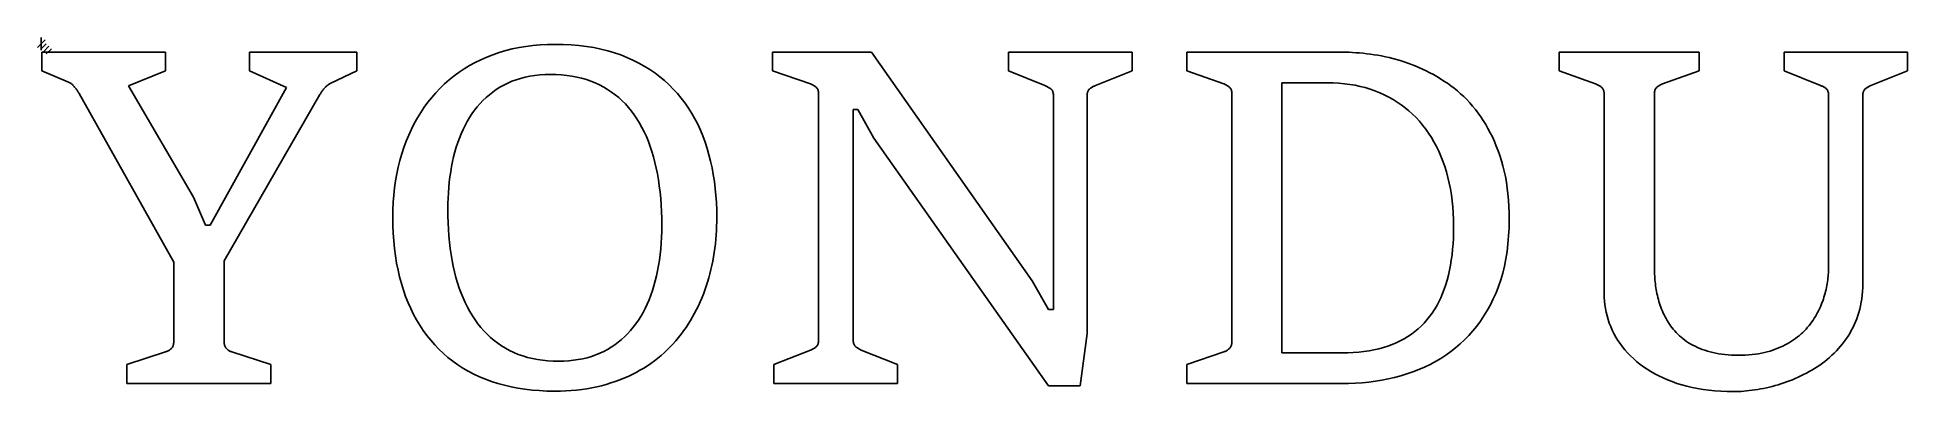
# Model space of a CAD drawing. Extents: x -1 to 388, y 0 to 74.
import ezdxf

# ---------------------------------------------------------------- set-up
doc = ezdxf.new("R2010")
doc.units = 0

msp = doc.modelspace()

# ---------------------------------------------------------------- linework, layer by layer
for p, q in [((0.132217, 66.900502), (0.132225, 70.7498)), ((0.132225, 70.7498), (25.8416, 70.7498)), ((25.8416, 70.7498), (25.8416, 66.9005)), ((43.32972, 66.9006), (43.3297, 70.7498)), ((43.3297, 70.7498), (65.6651, 70.7498)), ((65.6651, 70.7498), (65.6651, 66.9005)), ((92.752959, 69.72814), (94.024179, 70.229255)), ((94.024179, 70.229255), (95.328649, 70.677625)), ((95.328649, 70.677625), (96.666399, 71.073248)), ((96.666399, 71.073248), (98.037399, 71.416118)), ((98.037399, 71.416118), (99.441679, 71.706241)), ((99.441679, 71.706241), (100.879209, 71.943614)), ((100.879209, 71.943614), (102.350029, 72.128237)), ((102.350029, 72.128237), (103.854089, 72.26011)), ((103.854089, 72.26011), (105.391439, 72.339234)), ((105.391439, 72.339234), (106.962029, 72.365613)), ((106.962029, 72.365613), (108.659769, 72.338527)), ((108.659769, 72.338527), (110.312339, 72.257258)), ((110.312339, 72.257258), (111.919769, 72.121823)), ((111.919769, 72.121823), (113.482059, 71.93221)), ((113.482059, 71.93221), (114.999189, 71.688421)), ((114.999189, 71.688421), (116.471209, 71.390456)), ((116.471209, 71.390456), (117.898039, 71.03832)), ((117.898039, 71.03832), (119.279729, 70.63201)), ((119.279729, 70.63201), (120.616289, 70.171524)), ((120.616289, 70.171524), (121.907699, 69.65686)), ((152.202463, 66.900557), (152.203, 70.7498)), ((152.203, 70.7498), (172.78, 70.7498)), ((172.78, 70.7498), (206.2355, 23.1803)), ((201.293052, 66.900569), (201.293, 70.7498)), ((201.293, 70.7498), (227.05, 70.7498)), ((227.05, 70.7498), (227.05, 66.9005)), ((238.455076, 66.900557), (238.455, 70.7498)), ((238.455, 70.7498), (270.818, 70.7498)), ((270.818, 70.7498), (271.516102, 70.743397)), ((271.516102, 70.743397), (272.22275, 70.724162)), ((272.22275, 70.724162), (272.937971, 70.692081)), ((272.937971, 70.692081), (273.661711, 70.647181)), ((273.661711, 70.647181), (274.39405, 70.589434)), ((274.39405, 70.589434), (275.134882, 70.518864)), ((275.134882, 70.518864), (275.884313, 70.435459)), ((275.884313, 70.435459), (276.642317, 70.339228)), ((276.642317, 70.339228), (277.40884, 70.230175)), ((277.40884, 70.230175), (278.183936, 70.108271)), ((278.183936, 70.108271), (278.963054, 69.970698)), ((315.916078, 66.900556), (315.916, 70.7498)), ((315.916, 70.7498), (345.047, 70.7498)), ((345.047, 70.7498), (345.047, 66.9005)), ((362.725428, 66.900568), (362.725, 70.7498)), ((362.725, 70.7498), (388.435, 70.7498)), ((388.435, 70.7498), (388.435, 66.9005)), ((5.644767, 64.524402), (0.132217, 66.900502)), ((25.8416, 66.9005), (18.14303, 63.71653)), ((51.0758, 63.4315), (43.32972, 66.9006)), ((65.6651, 66.9005), (60.29511, 64.33432)), ((85.918349, 65.793314), (86.961209, 66.556046)), ((86.961209, 66.556046), (88.042569, 67.276003)), ((88.042569, 67.276003), (89.162429, 67.953195)), ((89.162429, 67.953195), (90.320779, 68.587607)), ((90.320779, 68.587607), (91.517619, 69.17926)), ((91.517619, 69.17926), (92.752959, 69.72814)), ((121.907699, 69.65686), (123.154679, 69.0942)), ((123.154679, 69.0942), (124.357939, 68.489715)), ((124.357939, 68.489715), (125.517489, 67.843415)), ((125.517489, 67.843415), (126.633299, 67.155298)), ((126.633299, 67.155298), (127.705399, 66.425356)), ((127.705399, 66.425356), (128.733779, 65.653607)), ((160.138673, 64.144287), (152.202463, 66.900557)), ((208.896582, 63.811639), (201.293052, 66.900569)), ((227.05, 66.9005), (219.39895, 63.81157)), ((246.153646, 64.144287), (238.455076, 66.900557)), ((278.963054, 69.970698), (279.741695, 69.814586)), ((279.741695, 69.814586), (280.51986, 69.639943)), ((280.51986, 69.639943), (281.297575, 69.446766)), ((281.297575, 69.446766), (282.074788, 69.23506)), ((282.074788, 69.23506), (282.851524, 69.004812)), ((282.851524, 69.004812), (283.627811, 68.75604)), ((283.627811, 68.75604), (284.403595, 68.488729)), ((284.403595, 68.488729), (285.178903, 68.202879)), ((285.178903, 68.202879), (285.953761, 67.898505)), ((285.953761, 67.898505), (286.725047, 67.574872)), ((286.725047, 67.574872), (287.489665, 67.231292)), ((287.489665, 67.231292), (288.247669, 66.86775)), ((288.247669, 66.86775), (288.998979, 66.484245)), ((288.998979, 66.484245), (289.743648, 66.08078)), ((323.472088, 64.144286), (315.916078, 66.900556)), ((345.047, 66.9005), (337.39597, 64.14423)), ((370.328938, 63.811638), (362.725428, 66.900568)), ((388.435, 66.9005), (380.78395, 63.81157)), ((5.794701, 64.454312), (5.644767, 64.524402)), ((5.940354, 64.377085), (5.794701, 64.454312)), ((6.081734, 64.292736), (5.940354, 64.377085)), ((6.218833, 64.201246), (6.081734, 64.292736)), ((6.351662, 64.102641), (6.218833, 64.201246)), ((6.480202, 63.996906), (6.351662, 64.102641)), ((6.604477, 63.884038), (6.480202, 63.996906)), ((6.724465, 63.76405), (6.604477, 63.884038)), ((6.840186, 63.636931), (6.724465, 63.76405)), ((6.95162, 63.502684), (6.840186, 63.636931)), ((7.059258, 63.365103), (6.95162, 63.502684)), ((7.163572, 63.227993), (7.059258, 63.365103)), ((7.264555, 63.091376), (7.163572, 63.227993)), ((7.36221, 62.95523), (7.264555, 63.091376)), ((7.456542, 62.819547), (7.36221, 62.95523)), ((7.54755, 62.684356), (7.456542, 62.819547)), ((7.635228, 62.549622), (7.54755, 62.684356)), ((7.719579, 62.415373), (7.635228, 62.549622)), ((7.800603, 62.281602), (7.719579, 62.415373)), ((7.8783, 62.1483), (7.800603, 62.281602)), ((18.14303, 63.71653), (31.68683, 40.57333)), ((35.1559, 34.7282), (51.0758, 63.4315)), ((58.263545, 62.359537), (58.175637, 62.22529)), ((58.35621, 62.494263), (58.263545, 62.359537)), ((58.453624, 62.629465), (58.35621, 62.494263)), ((58.555811, 62.765138), (58.453624, 62.629465)), ((58.662729, 62.901292), (58.555811, 62.765138)), ((58.774407, 63.03792), (58.662729, 62.901292)), ((58.890831, 63.175019), (58.774407, 63.03792)), ((59.012018, 63.312592), (58.890831, 63.175019)), ((59.136055, 63.446847), (59.012018, 63.312592)), ((59.261025, 63.573961), (59.136055, 63.446847)), ((59.386956, 63.693955), (59.261025, 63.573961)), ((59.513847, 63.806823), (59.386956, 63.693955)), ((59.641686, 63.912561), (59.513847, 63.806823)), ((59.770469, 64.011172), (59.641686, 63.912561)), ((59.900199, 64.102646), (59.770469, 64.011172)), ((60.03089, 64.186998), (59.900199, 64.102646)), ((60.162512, 64.264221), (60.03089, 64.186998)), ((60.29511, 64.33432), (60.162512, 64.264221)), ((81.28257, 61.341218), (82.131797, 62.314704)), ((82.131797, 62.314704), (83.020682, 63.248518)), ((83.020682, 63.248518), (83.94808, 64.139554)), ((83.94808, 64.139554), (84.913959, 64.98782)), ((84.913959, 64.98782), (85.918349, 65.793314)), ((93.976043, 62.449647), (93.269622, 61.899354)), ((94.711438, 62.967642), (93.976043, 62.449647)), ((95.475826, 63.453313), (94.711438, 62.967642)), ((96.269205, 63.906676), (95.475826, 63.453313)), ((97.093257, 64.322018), (96.269205, 63.906676)), ((97.949577, 64.693646), (97.093257, 64.322018)), ((98.838248, 65.021541), (97.949577, 64.693646)), ((99.759222, 65.305727), (98.838248, 65.021541)), ((100.712515, 65.546183), (99.759222, 65.305727)), ((101.698124, 65.74293), (100.712515, 65.546183)), ((102.716034, 65.895946), (101.698124, 65.74293)), ((103.766274, 66.005251), (102.716034, 65.895946)), ((104.848824, 66.070833), (103.766274, 66.005251)), ((105.963694, 66.092688), (104.848824, 66.070833)), ((107.126804, 66.071071), (105.963694, 66.092688)), ((108.259004, 66.006206), (107.126804, 66.071071)), ((109.360324, 65.898089), (108.259004, 66.006206)), ((110.430754, 65.746729), (109.360324, 65.898089)), ((111.470304, 65.552126), (110.430754, 65.746729)), ((112.478964, 65.314282), (111.470304, 65.552126)), ((113.456717, 65.033184), (112.478964, 65.314282)), ((114.403599, 64.708845), (113.456717, 65.033184)), ((115.319569, 64.341268), (114.403599, 64.708845)), ((116.204668, 63.930434), (115.319569, 64.341268)), ((117.059586, 63.478981), (116.204668, 63.930434)), ((117.885056, 62.9895), (117.059586, 63.478981)), ((118.681043, 62.462006), (117.885056, 62.9895)), ((119.447585, 61.896494), (118.681043, 62.462006)), ((128.733779, 65.653607), (129.718427, 64.840025)), ((129.718427, 64.840025), (130.659374, 63.984633)), ((130.659374, 63.984633), (131.556575, 63.087416)), ((131.556575, 63.087416), (132.410072, 62.148377)), ((160.270038, 64.094389), (160.138673, 64.144287)), ((160.398123, 64.039747), (160.270038, 64.094389)), ((160.5229, 63.980346), (160.398123, 64.039747)), ((160.644291, 63.916182), (160.5229, 63.980346)), ((160.762401, 63.847274), (160.644291, 63.916182)), ((160.877124, 63.773619), (160.762401, 63.847274)), ((160.988593, 63.695205), (160.877124, 63.773619)), ((161.096675, 63.612038), (160.988593, 63.695205)), ((161.201476, 63.524131), (161.096675, 63.612038)), ((161.302944, 63.431458), (161.201476, 63.524131)), ((161.39777, 63.331665), (161.302944, 63.431458)), ((161.482569, 63.222366), (161.39777, 63.331665)), ((161.557446, 63.103555), (161.482569, 63.222366)), ((161.622322, 62.975251), (161.557446, 63.103555)), ((161.677196, 62.837432), (161.622322, 62.975251)), ((161.722096, 62.690117), (161.677196, 62.837432)), ((161.757021, 62.533296), (161.722096, 62.690117)), ((161.781892, 62.366958), (161.757021, 62.533296)), ((161.796973, 62.191132), (161.781892, 62.366958)), ((209.02845, 63.753428), (208.896582, 63.811639)), ((209.157937, 63.692836), (209.02845, 63.753428)), ((209.285069, 63.629876), (209.157937, 63.692836)), ((209.409793, 63.564532), (209.285069, 63.629876)), ((209.532189, 63.496814), (209.409793, 63.564532)), ((209.652177, 63.426721), (209.532189, 63.496814)), ((209.769811, 63.354241), (209.652177, 63.426721)), ((209.88501, 63.279398), (209.769811, 63.354241)), ((209.997908, 63.202175), (209.88501, 63.279398)), ((210.108371, 63.122577), (209.997908, 63.202175)), ((210.21222, 63.036326), (210.108371, 63.122577)), ((210.305142, 62.939142), (210.21222, 63.036326)), ((210.38711, 62.831025), (210.305142, 62.939142)), ((210.458124, 62.711986), (210.38711, 62.831025)), ((210.51829, 62.58201), (210.458124, 62.711986)), ((210.56745, 62.441112), (210.51829, 62.58201)), ((210.605682, 62.28927), (210.56745, 62.441112)), ((210.63304, 62.126514), (210.605682, 62.28927)), ((217.739486, 62.291348), (217.710964, 62.127399)), ((217.779385, 62.444843), (217.739486, 62.291348)), ((217.830714, 62.587887), (217.779385, 62.444843)), ((217.893473, 62.720477), (217.830714, 62.587887)), ((217.967557, 62.842601), (217.893473, 62.720477)), ((218.053096, 62.954271), (217.967557, 62.842601)), ((218.150066, 63.055498), (218.053096, 62.954271)), ((218.258386, 63.146273), (218.150066, 63.055498)), ((218.372474, 63.229905), (218.258386, 63.146273)), ((218.486509, 63.309746), (218.372474, 63.229905)), ((218.600597, 63.385774), (218.486509, 63.309746)), ((218.714632, 63.45801), (218.600597, 63.385774)), ((218.828667, 63.526445), (218.714632, 63.45801)), ((218.942729, 63.591074), (218.828667, 63.526445)), ((219.056791, 63.651902), (218.942729, 63.591074)), ((219.170879, 63.708925), (219.056791, 63.651902)), ((219.284888, 63.762148), (219.170879, 63.708925)), ((219.39895, 63.81157), (219.284888, 63.762148)), ((246.285011, 64.094389), (246.153646, 64.144287)), ((246.413096, 64.039747), (246.285011, 64.094389)), ((246.537847, 63.980346), (246.413096, 64.039747)), ((246.659291, 63.916182), (246.537847, 63.980346)), ((246.777348, 63.847274), (246.659291, 63.916182)), ((246.892124, 63.773619), (246.777348, 63.847274)), ((247.00354, 63.695205), (246.892124, 63.773619)), ((247.111675, 63.612038), (247.00354, 63.695205)), ((247.216476, 63.524131), (247.111675, 63.612038)), ((247.317917, 63.431458), (247.216476, 63.524131)), ((247.412744, 63.331665), (247.317917, 63.431458)), ((247.497542, 63.222366), (247.412744, 63.331665)), ((247.572393, 63.103555), (247.497542, 63.222366)), ((247.637269, 62.975251), (247.572393, 63.103555)), ((247.69217, 62.837432), (247.637269, 62.975251)), ((247.737043, 62.690117), (247.69217, 62.837432)), ((247.772021, 62.533296), (247.737043, 62.690117)), ((247.796892, 62.366958), (247.772021, 62.533296)), ((247.811973, 62.191132), (247.796892, 62.366958)), ((267.729098, 64.381885), (258.224, 64.3819)), ((258.224, 64.3819), (258.224, 8.16334)), ((268.915248, 64.361221), (267.729098, 64.381885)), ((270.078588, 64.299194), (268.915248, 64.361221)), ((271.219128, 64.195832), (270.078588, 64.299194)), ((272.336828, 64.051132), (271.219128, 64.195832)), ((273.431728, 63.865083), (272.336828, 64.051132)), ((274.503848, 63.63769), (273.431728, 63.865083)), ((275.553128, 63.368953), (274.503848, 63.63769)), ((276.579608, 63.05887), (275.553128, 63.368953)), ((277.583248, 62.707446), (276.579608, 63.05887)), ((278.56411, 62.314678), (277.583248, 62.707446)), ((279.519308, 61.883184), (278.56411, 62.314678)), ((289.743648, 66.08078), (290.481676, 65.657365)), ((290.481676, 65.657365), (291.213036, 65.213982)), ((291.213036, 65.213982), (291.937729, 64.750642)), ((291.937729, 64.750642), (292.655807, 64.267344)), ((292.655807, 64.267344), (293.367191, 63.764086)), ((293.367191, 63.764086), (294.066722, 63.237783)), ((294.066722, 63.237783), (294.749161, 62.685339)), ((294.749161, 62.685339), (295.414428, 62.106757)), ((323.630547, 64.085599), (323.472088, 64.144286)), ((323.782867, 64.023581), (323.630547, 64.085599)), ((323.929023, 63.958234), (323.782867, 64.023581)), ((324.068961, 63.889572), (323.929023, 63.958234)), ((324.202734, 63.817579), (324.068961, 63.889572)), ((324.330316, 63.742255), (324.202734, 63.817579)), ((324.45176, 63.663602), (324.330316, 63.742255)), ((324.566986, 63.581619), (324.45176, 63.663602)), ((324.676047, 63.496322), (324.566986, 63.581619)), ((324.778917, 63.407698), (324.676047, 63.496322)), ((324.873744, 63.312416), (324.778917, 63.407698)), ((324.958569, 63.207154), (324.873744, 63.312416)), ((325.03342, 63.09191), (324.958569, 63.207154)), ((325.098295, 62.966691), (325.03342, 63.09191)), ((325.15317, 62.831497), (325.098295, 62.966691)), ((325.19807, 62.686318), (325.15317, 62.831497)), ((325.233021, 62.531151), (325.19807, 62.686318)), ((325.257892, 62.366014), (325.233021, 62.531151)), ((325.272973, 62.190897), (325.257892, 62.366014)), ((335.752724, 62.366901), (335.737643, 62.191075)), ((335.777595, 62.533239), (335.752724, 62.366901)), ((335.812546, 62.69006), (335.777595, 62.533239)), ((335.857446, 62.837375), (335.812546, 62.69006)), ((335.912347, 62.975194), (335.857446, 62.837375)), ((335.977196, 63.103498), (335.912347, 62.975194)), ((336.052047, 63.222309), (335.977196, 63.103498)), ((336.136845, 63.331608), (336.052047, 63.222309)), ((336.231672, 63.431401), (336.136845, 63.331608)), ((336.333113, 63.524074), (336.231672, 63.431401)), ((336.437914, 63.61199), (336.333113, 63.524074)), ((336.546023, 63.695148), (336.437914, 63.61199)), ((336.657492, 63.773562), (336.546023, 63.695148)), ((336.772215, 63.847217), (336.657492, 63.773562)), ((336.890325, 63.916125), (336.772215, 63.847217)), ((337.011769, 63.980273), (336.890325, 63.916125)), ((337.136493, 64.039691), (337.011769, 63.980273)), ((337.264578, 64.094332), (337.136493, 64.039691)), ((337.39597, 64.14423), (337.264578, 64.094332)), ((370.460356, 63.762217), (370.328938, 63.811638)), ((370.588441, 63.708993), (370.460356, 63.762217)), ((370.713165, 63.651971), (370.588441, 63.708993)), ((370.834582, 63.591143), (370.713165, 63.651971)), ((370.952692, 63.526513), (370.834582, 63.591143)), ((371.067442, 63.458079), (370.952692, 63.526513)), ((371.178884, 63.385842), (371.067442, 63.458079)), ((371.287019, 63.309809), (371.178884, 63.385842)), ((371.39182, 63.229974), (371.287019, 63.309809)), ((371.493261, 63.146342), (371.39182, 63.229974)), ((371.588061, 63.055566), (371.493261, 63.146342)), ((371.672887, 62.954339), (371.588061, 63.055566)), ((371.747737, 62.842669), (371.672887, 62.954339)), ((371.812586, 62.720545), (371.747737, 62.842669)), ((371.867487, 62.587955), (371.812586, 62.720545)), ((371.912414, 62.444911), (371.867487, 62.587955)), ((371.947286, 62.291416), (371.912414, 62.444911)), ((371.972156, 62.127467), (371.947286, 62.291416)), ((379.165576, 62.289201), (379.140705, 62.126445)), ((379.200501, 62.441043), (379.165576, 62.289201)), ((379.245427, 62.581941), (379.200501, 62.441043)), ((379.300328, 62.711917), (379.245427, 62.581941)), ((379.365177, 62.830956), (379.300328, 62.711917)), ((379.440028, 62.939073), (379.365177, 62.830956)), ((379.524853, 63.036257), (379.440028, 62.939073)), ((379.619653, 63.122509), (379.524853, 63.036257)), ((379.721121, 63.202106), (379.619653, 63.122509)), ((379.825922, 63.279329), (379.721121, 63.202106)), ((379.934031, 63.354172), (379.825922, 63.279329)), ((380.045447, 63.426652), (379.934031, 63.354172)), ((380.160223, 63.496745), (380.045447, 63.426652)), ((380.278306, 63.564463), (380.160223, 63.496745)), ((380.399723, 63.629799), (380.278306, 63.564463)), ((380.524474, 63.692767), (380.399723, 63.629799)), ((380.652532, 63.753359), (380.524474, 63.692767)), ((380.78395, 63.81157), (380.652532, 63.753359)), ((27.5999, 27.0771), (7.8783, 62.1483)), ((58.014048, 61.958215), (38.054848, 27.314715)), ((58.092463, 62.091509), (58.014048, 61.958215)), ((58.175637, 62.22529), (58.092463, 62.091509)), ((78.980129, 58.201198), (79.706737, 59.284458)), ((79.706737, 59.284458), (80.474221, 60.331128)), ((80.474221, 60.331128), (81.28257, 61.341218)), ((90.172366, 58.663104), (89.639895, 57.918903)), ((90.733843, 59.37498), (90.172366, 58.663104)), ((91.32431, 60.054535), (90.733843, 59.37498)), ((91.943757, 60.701798), (91.32431, 60.054535)), ((92.592194, 61.316726), (91.943757, 60.701798)), ((93.269622, 61.899354), (92.592194, 61.316726)), ((120.184642, 61.29297), (119.447585, 61.896494)), ((120.892253, 60.651417), (120.184642, 61.29297)), ((121.570385, 59.971851), (120.892253, 60.651417)), ((122.219063, 59.254275), (121.570385, 59.971851)), ((122.838267, 58.498668), (122.219063, 59.254275)), ((123.428017, 57.705051), (122.838267, 58.498668)), ((132.410072, 62.148377), (133.220315, 61.17038)), ((133.220315, 61.17038), (133.987799, 60.15625)), ((133.987799, 60.15625), (134.712516, 59.10602)), ((134.712516, 59.10602), (135.39446, 58.01966)), ((161.802, 62.0058), (161.796973, 62.191132)), ((161.801954, 10.967153), (161.802, 62.0058)), ((169.97517, 58.82183), (168.978, 58.8218)), ((168.978, 58.8218), (168.978, 10.9671)), ((173.2542, 52.88158), (169.97517, 58.82183)), ((210.649444, 61.952823), (210.63304, 62.126514)), ((210.655, 61.7682), (210.649444, 61.952823)), ((210.655, 17.1925), (210.655, 61.7682)), ((217.693766, 61.952991), (217.687945, 61.768132)), ((217.687945, 61.768132), (217.688, 12.2502)), ((217.710964, 62.127399), (217.693766, 61.952991)), ((247.817, 62.0058), (247.811973, 62.191132)), ((247.816924, 10.682013), (247.817, 62.0058)), ((280.44601, 61.415565), (279.519308, 61.883184)), ((281.344163, 60.911825), (280.44601, 61.415565)), ((282.213794, 60.371977), (281.344163, 60.911825)), ((283.054956, 59.796013), (282.213794, 60.371977)), ((283.86757, 59.183931), (283.054956, 59.796013)), ((284.651688, 58.535733), (283.86757, 59.183931)), ((285.407311, 57.851413), (284.651688, 58.535733)), ((295.414428, 62.106757), (296.06263, 61.502037)), ((296.06263, 61.502037), (296.69374, 60.871186)), ((296.69374, 60.871186), (297.307705, 60.214195)), ((297.307705, 60.214195), (297.904604, 59.53106)), ((297.904604, 59.53106), (298.484358, 58.821803)), ((298.484358, 58.821803), (299.04702, 58.086389)), ((325.278, 62.0058), (325.272973, 62.190897)), ((325.277404, 20.471515), (325.278, 62.0058)), ((335.732616, 62.005743), (335.732, 25.9841)), ((335.737643, 62.191075), (335.732616, 62.005743)), ((371.986973, 61.953059), (371.972156, 62.127467)), ((371.992, 61.7682), (371.986973, 61.953059)), ((371.991376, 25.841542), (371.992, 61.7682)), ((379.120597, 61.768131), (379.12, 22.5625)), ((379.125624, 61.952754), (379.120597, 61.768131)), ((379.140705, 62.126445), (379.125624, 61.952754)), ((76.482376, 53.502198), (77.045501, 54.731828)), ((77.045501, 54.731828), (77.649502, 55.924888)), ((77.649502, 55.924888), (78.294383, 57.081328)), ((78.294383, 57.081328), (78.980129, 58.201198)), ((87.788428, 54.668398), (87.394477, 53.79043)), ((88.209951, 55.520234), (87.788428, 54.668398)), ((88.65903, 56.345923), (88.209951, 55.520234)), ((89.135684, 57.145482), (88.65903, 56.345923)), ((89.639895, 57.918903), (89.135684, 57.145482)), ((123.988533, 56.874845), (123.428017, 57.705051)), ((124.520072, 56.009468), (123.988533, 56.874845)), ((125.022618, 55.108925), (124.520072, 56.009468)), ((125.496174, 54.173225), (125.022618, 55.108925)), ((135.39446, 58.01966), (136.033621, 56.89719)), ((136.033621, 56.89719), (136.630025, 55.73861)), ((136.630025, 55.73861), (137.183657, 54.54391)), ((137.183657, 54.54391), (137.694522, 53.31309)), ((286.134359, 57.13098), (285.407311, 57.851413)), ((286.832964, 56.374434), (286.134359, 57.13098)), ((287.501592, 55.583191), (286.832964, 56.374434)), ((288.138867, 54.758684), (287.501592, 55.583191)), ((288.744762, 53.900911), (288.138867, 54.758684)), ((299.04702, 58.086389), (299.59259, 57.324856)), ((299.59259, 57.324856), (300.118899, 56.536229)), ((300.118899, 56.536229), (300.623803, 55.719564)), ((300.623803, 55.719564), (301.107328, 54.874854)), ((301.107328, 54.874854), (301.569502, 54.002114)), ((75.040804, 49.598748), (75.478699, 50.933158)), ((75.478699, 50.933158), (75.960113, 52.235978)), ((75.960113, 52.235978), (76.482376, 53.502198)), ((86.377967, 50.999701), (86.094276, 50.01718)), ((86.689246, 51.956081), (86.377967, 50.999701)), ((87.028082, 52.886318), (86.689246, 51.956081)), ((87.394477, 53.79043), (87.028082, 52.886318)), ((125.94074, 53.20234), (125.496174, 54.173225)), ((126.356326, 52.1963), (125.94074, 53.20234)), ((126.742908, 51.1551), (126.356326, 52.1963)), ((127.100529, 50.07872), (126.742908, 51.1551)), ((137.694522, 53.31309), (138.162614, 52.04615)), ((138.162614, 52.04615), (138.587936, 50.74311)), ((138.587936, 50.74311), (138.971663, 49.41059)), ((209.656, 1.32018), (173.2542, 52.88158)), ((289.319304, 53.009875), (288.744762, 53.900911)), ((289.862466, 52.085574), (289.319304, 53.009875)), ((290.374275, 51.127994), (289.862466, 52.085574)), ((290.854731, 50.137168), (290.374275, 51.127994)), ((301.569502, 54.002114), (302.010244, 53.101336)), ((302.010244, 53.101336), (302.429661, 52.17252)), ((302.429661, 52.17252), (302.827673, 51.215671)), ((302.827673, 51.215671), (303.204254, 50.230763)), ((74.003633, 45.435818), (74.303255, 46.850068)), ((74.303255, 46.850068), (74.648972, 48.237708)), ((74.648972, 48.237708), (75.040804, 49.598748)), ((85.401863, 46.93752), (85.220102, 45.88135)), ((85.607888, 47.97992), (85.401863, 46.93752)), ((85.838125, 49.00853), (85.607888, 47.97992)), ((86.094276, 50.01718), (85.838125, 49.00853)), ((127.429125, 48.96718), (127.100529, 50.07872)), ((127.728763, 47.82048), (127.429125, 48.96718)), ((127.999651, 46.64169), (127.728763, 47.82048)), ((138.971663, 49.41059), (139.315018, 48.05526)), ((139.315018, 48.05526), (139.617963, 46.67712)), ((291.303808, 49.113068), (290.854731, 50.137168)), ((291.721532, 48.055708), (291.303808, 49.113068)), ((292.107876, 46.965078), (291.721532, 48.055708)), ((292.460036, 45.844268), (292.107876, 46.965078)), ((303.204254, 50.230763), (303.559483, 49.217843)), ((303.559483, 49.217843), (303.893334, 48.176873)), ((303.893334, 48.176873), (304.200303, 47.105253)), ((304.200303, 47.105253), (304.474993, 46.000363)), ((73.542666, 42.527468), (73.750094, 43.994948)), ((73.750094, 43.994948), (74.003633, 45.435818)), ((84.929269, 43.72765), (84.820197, 42.63013)), ((85.062569, 44.81139), (84.929269, 43.72765)), ((85.220102, 45.88135), (85.062569, 44.81139)), ((128.242006, 45.43391), (127.999651, 46.64169)), ((128.455842, 44.19716), (128.242006, 45.43391)), ((128.64119, 42.93141), (128.455842, 44.19716)), ((128.798003, 41.63668), (128.64119, 42.93141)), ((139.617963, 46.67712), (139.880522, 45.27617)), ((139.880522, 45.27617), (140.10269, 43.85242)), ((140.10269, 43.85242), (140.284466, 42.40584)), ((292.775075, 44.696378), (292.460036, 45.844268)), ((293.053072, 43.521388), (292.775075, 44.696378)), ((293.294028, 42.319318), (293.053072, 43.521388)), ((304.474993, 46.000363), (304.717351, 44.862213)), ((304.717351, 44.862213), (304.927403, 43.690793)), ((304.927403, 43.690793), (305.105123, 42.486113)), ((31.68683, 40.57333), (34.15796, 34.72812)), ((73.196933, 37.965368), (73.266087, 39.512678)), ((73.266087, 39.512678), (73.381321, 41.033378)), ((73.381321, 41.033378), (73.542666, 42.527468)), ((84.638436, 39.25488), (84.626318, 38.10224)), ((84.674782, 40.39375), (84.638436, 39.25488)), ((84.73539, 41.51883), (84.674782, 40.39375)), ((84.820197, 42.63013), (84.73539, 41.51883)), ((128.926331, 40.31295), (128.798003, 41.63668)), ((129.026107, 38.96023), (128.926331, 40.31295)), ((129.097397, 37.57853), (129.026107, 38.96023)), ((140.284466, 42.40584), (140.425854, 40.93647)), ((140.425854, 40.93647), (140.526837, 39.44428)), ((140.526837, 39.44428), (140.587429, 37.92928)), ((293.497889, 41.090158), (293.294028, 42.319318)), ((293.664709, 39.833918), (293.497889, 41.090158)), ((293.794461, 38.550578), (293.664709, 39.833918)), ((305.105123, 42.486113), (305.250538, 41.248163)), ((305.250538, 41.248163), (305.363647, 39.976943)), ((305.363647, 39.976943), (305.444451, 38.672453)), ((73.173888, 36.391438), (73.196933, 37.965368)), ((73.195981, 34.717238), (73.173888, 36.391438)), ((84.626318, 38.10224), (84.640314, 36.67135)), ((84.640314, 36.67135), (84.682367, 35.26802)), ((84.682367, 35.26802), (84.752466, 33.89226)), ((129.140166, 36.16784), (129.097397, 37.57853)), ((129.154427, 34.72816), (129.140166, 36.16784)), ((140.599071, 35.470732), (140.573407, 34.552367)), ((140.587429, 37.92928), (140.607617, 36.39147)), ((140.607617, 36.39147), (140.599071, 35.470732)), ((293.887118, 37.240158), (293.794461, 38.550578)), ((293.942707, 35.902648), (293.887118, 37.240158)), ((293.961228, 34.538048), (293.942707, 35.902648)), ((305.444451, 38.672453), (305.492922, 37.334723)), ((305.509062, 35.963713), (305.481757, 34.219883)), ((305.492922, 37.334723), (305.509062, 35.963713)), ((34.15796, 34.72812), (35.1559, 34.7282)), ((73.262264, 33.078198), (73.195981, 34.717238)), ((73.372767, 31.474328), (73.262264, 33.078198)), ((73.527448, 29.905628), (73.372767, 31.474328)), ((84.752466, 33.89226), (84.85061, 32.54406)), ((84.85061, 32.54406), (84.976771, 31.22342)), ((84.976771, 31.22342), (85.130975, 29.93034)), ((129.032545, 31.01217), (129.100246, 32.22755)), ((129.100246, 32.22755), (129.140881, 33.46621)), ((129.140881, 33.46621), (129.154427, 34.72816)), ((140.393763, 31.811536), (140.299677, 30.902678)), ((140.470759, 32.722773), (140.393763, 31.811536)), ((140.530621, 33.636375), (140.470759, 32.722773)), ((140.573407, 34.552367), (140.530621, 33.636375)), ((293.839387, 30.896208), (293.907094, 32.083068)), ((293.907094, 32.083068), (293.947734, 33.297018)), ((293.947734, 33.297018), (293.961228, 34.538048)), ((305.399763, 32.524073), (305.263159, 30.876243)), ((305.481757, 34.219883), (305.399763, 32.524073)), ((38.054848, 27.314715), (38.0548, 10.682)), ((73.72633, 28.372088), (73.527448, 29.905628)), ((73.969402, 26.873718), (73.72633, 28.372088)), ((85.130975, 29.93034), (85.313225, 28.66483)), ((85.313225, 28.66483), (85.523521, 27.42688)), ((85.523521, 27.42688), (85.761834, 26.21649)), ((128.490782, 26.38352), (128.666854, 27.50576)), ((128.666854, 27.50576), (128.815838, 28.65127)), ((128.815838, 28.65127), (128.937726, 29.82008)), ((128.937726, 29.82008), (129.032545, 31.01217)), ((139.752223, 27.291009), (139.572111, 26.397594)), ((139.914746, 28.190361), (139.752223, 27.291009)), ((140.060161, 29.092094), (139.914746, 28.190361)), ((140.188473, 29.996198), (140.060161, 29.092094)), ((140.299677, 30.902678), (140.188473, 29.996198)), ((293.297628, 26.419628), (293.473734, 27.498138)), ((293.473734, 27.498138), (293.622668, 28.603748)), ((293.622668, 28.603748), (293.744561, 29.736428)), ((293.744561, 29.736428), (293.839387, 30.896208)), ((304.825962, 27.724573), (304.525369, 26.220743)), ((305.071865, 29.276403), (304.825962, 27.724573)), ((305.263159, 30.876243), (305.071865, 29.276403)), ((27.599922, 10.682013), (27.5999, 27.0771)), ((74.256678, 25.410508), (73.969402, 26.873718)), ((74.588129, 23.982478), (74.256678, 25.410508)), ((74.9638, 22.589608), (74.588129, 23.982478)), ((85.761834, 26.21649), (86.02819, 25.03367)), ((86.02819, 25.03367), (86.323084, 23.88174)), ((86.323084, 23.88174), (86.646934, 22.76402)), ((127.800064, 23.15653), (128.057387, 24.20891)), ((128.057387, 24.20891), (128.287627, 25.28457)), ((128.287627, 25.28457), (128.490782, 26.38352)), ((138.923444, 23.774378), (138.671095, 22.918984)), ((139.157711, 24.639281), (138.923444, 23.774378)), ((139.373944, 25.513683), (139.157711, 24.639281)), ((139.572111, 26.397594), (139.373944, 25.513683)), ((292.606908, 23.346615), (292.864215, 24.343868)), ((292.864215, 24.343868), (293.094455, 25.368208)), ((293.094455, 25.368208), (293.297628, 26.419628)), ((303.760274, 23.357063), (303.295719, 21.997223)), ((304.170166, 24.764903), (303.760274, 23.357063)), ((304.525369, 26.220743), (304.170166, 24.764903)), ((335.732, 25.9841), (335.734646, 25.62935)), ((335.734646, 25.62935), (335.742583, 25.268422)), ((335.742583, 25.268422), (335.755812, 24.901316)), ((335.755812, 24.901316), (335.774069, 24.528032)), ((335.774069, 24.528032), (335.797617, 24.148567)), ((335.797617, 24.148567), (335.826377, 23.762929)), ((335.826377, 23.762929), (335.860323, 23.371105)), ((335.860323, 23.371105), (335.899534, 22.973111)), ((371.81691, 23.349958), (371.863239, 23.725859)), ((371.863239, 23.725859), (371.90245, 24.095106)), ((371.90245, 24.095106), (371.934491, 24.457698)), ((371.934491, 24.457698), (371.959362, 24.813642)), ((371.959362, 24.813642), (371.977089, 25.162926)), ((371.977089, 25.162926), (371.987672, 25.505556)), ((371.987672, 25.505556), (371.991376, 25.841542)), ((75.383659, 21.231898), (74.9638, 22.589608)), ((75.846521, 19.911978), (75.383659, 21.231898)), ((76.351205, 18.632448), (75.846521, 19.911978)), ((86.646934, 22.76402), (86.999795, 21.68052)), ((86.999795, 21.68052), (87.381631, 20.63124)), ((87.381631, 20.63124), (87.792457, 19.61617)), ((87.792457, 19.61617), (88.232276, 18.635318)), ((126.503646, 19.233113), (126.867675, 20.169062)), ((126.867675, 20.169062), (127.205077, 21.134943)), ((127.205077, 21.134943), (127.515867, 22.13077)), ((127.515867, 22.13077), (127.800064, 23.15653)), ((137.481141, 19.592442), (137.138503, 18.784567)), ((137.805723, 20.409824), (137.481141, 19.592442)), ((138.112227, 21.236704), (137.805723, 20.409824)), ((138.400694, 22.073091), (138.112227, 21.236704)), ((138.671095, 22.918984), (138.400694, 22.073091)), ((206.2355, 23.1803), (209.65709, 17.19252)), ((290.878309, 18.814201), (291.283915, 19.65891)), ((291.283915, 19.65891), (291.659543, 20.534499)), ((291.659543, 20.534499), (292.005247, 21.440984)), ((292.005247, 21.440984), (292.321053, 22.378357)), ((292.321053, 22.378357), (292.606908, 23.346615)), ((302.776554, 20.685383), (302.210108, 19.419873)), ((303.295719, 21.997223), (302.776554, 20.685383)), ((325.294337, 19.69453), (325.277404, 20.471515)), ((325.344926, 18.9223), (325.294337, 19.69453)), ((335.899534, 22.973111), (335.943984, 22.568937)), ((335.943984, 22.568937), (335.99362, 22.158582)), ((335.99362, 22.158582), (336.050187, 21.745616)), ((336.050187, 21.745616), (336.115301, 21.333602)), ((336.115301, 21.333602), (336.188935, 20.922535)), ((336.188935, 20.922535), (336.271167, 20.512421)), ((336.271167, 20.512421), (336.361919, 20.103257)), ((336.361919, 20.103257), (336.461244, 19.69504)), ((336.461244, 19.69504), (336.569141, 19.287781)), ((370.903306, 19.376405), (371.036338, 19.77868)), ((371.036338, 19.77868), (371.159898, 20.180484)), ((371.159898, 20.180484), (371.27396, 20.581803)), ((371.27396, 20.581803), (371.378523, 20.982652)), ((371.378523, 20.982652), (371.473561, 21.383027)), ((371.473561, 21.383027), (371.559101, 21.78292)), ((371.559101, 21.78292), (371.635115, 22.182342)), ((371.635115, 22.182342), (371.702848, 22.578201)), ((371.702848, 22.578201), (371.763438, 22.967405)), ((371.763438, 22.967405), (371.81691, 23.349958)), ((379.006547, 20.211585), (378.918388, 19.460262)), ((379.069518, 20.979066), (379.006547, 20.211585)), ((379.1073, 21.762703), (379.069518, 20.979066)), ((379.12, 22.5625), (379.1073, 21.762703)), ((76.897696, 17.393318), (76.351205, 18.632448)), ((77.486028, 16.194578), (76.897696, 17.393318)), ((78.116172, 15.036228), (77.486028, 16.194578)), ((88.232276, 18.635318), (88.701069, 17.68868)), ((88.701069, 17.68868), (89.198871, 16.776258)), ((89.198871, 16.776258), (89.72565, 15.898051)), ((89.72565, 15.898051), (90.28142, 15.054058)), ((124.284379, 15.002468), (124.781448, 15.788721)), ((124.781448, 15.788721), (125.251922, 16.604912)), ((125.251922, 16.604912), (125.695784, 17.451043)), ((125.695784, 17.451043), (126.113021, 18.327109)), ((126.113021, 18.327109), (126.503646, 19.233113)), ((135.57599, 15.670926), (135.136645, 14.923408)), ((135.995851, 16.430803), (135.57599, 15.670926)), ((136.39621, 17.203036), (135.995851, 16.430803)), ((136.777098, 17.987622), (136.39621, 17.203036)), ((137.138503, 18.784567), (136.777098, 17.987622)), ((209.65709, 17.19252), (210.655, 17.1925)), ((288.401203, 15.054025), (288.956483, 15.744282)), ((288.956483, 15.744282), (289.481839, 16.465432)), ((289.481839, 16.465432), (289.977271, 17.217464)), ((289.977271, 17.217464), (290.442752, 18.000391)), ((290.442752, 18.000391), (290.878309, 18.814201)), ((300.271217, 15.891363), (299.545042, 14.804533)), ((300.957387, 17.022863), (300.271217, 15.891363)), ((301.60371, 18.199033), (300.957387, 17.022863)), ((302.210108, 19.419873), (301.60371, 18.199033)), ((325.429275, 18.154819), (325.344926, 18.9223)), ((325.547385, 17.39209), (325.429275, 18.154819)), ((325.699203, 16.634115), (325.547385, 17.39209)), ((325.884782, 15.880892), (325.699203, 16.634115)), ((326.104095, 15.132418), (325.884782, 15.880892)), ((336.569141, 19.287781), (336.685558, 18.881466)), ((336.685558, 18.881466), (336.810521, 18.476101)), ((336.810521, 18.476101), (336.944082, 18.071691)), ((336.944082, 18.071691), (337.087354, 17.669178)), ((337.087354, 17.669178), (337.241553, 17.26952)), ((337.241553, 17.26952), (337.406679, 16.872709)), ((337.406679, 16.872709), (337.582785, 16.47875)), ((337.582785, 16.47875), (337.769792, 16.087646)), ((337.769792, 16.087646), (337.9677, 15.699394)), ((337.9677, 15.699394), (338.176562, 15.313987)), ((369.003389, 15.397393), (369.243842, 15.785883)), ((369.243842, 15.785883), (369.472892, 16.176751)), ((369.472892, 16.176751), (369.690538, 16.569995)), ((369.690538, 16.569995), (369.89678, 16.965615)), ((369.89678, 16.965615), (370.091619, 17.363614)), ((370.091619, 17.363614), (370.275054, 17.763986)), ((370.275054, 17.763986), (370.447086, 18.166737)), ((370.447086, 18.166737), (370.608667, 18.570435)), ((370.608667, 18.570435), (370.760749, 18.973659)), ((370.760749, 18.973659), (370.903306, 19.376405)), ((378.099848, 15.946012), (377.860559, 15.291629)), ((378.313922, 16.616545), (378.099848, 15.946012)), ((378.502808, 17.303238), (378.313922, 16.616545)), ((378.666532, 18.006087), (378.502808, 17.303238)), ((378.805041, 18.725094), (378.666532, 18.006087)), ((378.918388, 19.460262), (378.805041, 18.725094)), ((78.788136, 13.918268), (78.116172, 15.036228)), ((79.501912, 12.840708), (78.788136, 13.918268)), ((80.257524, 11.803538), (79.501912, 12.840708)), ((81.054932, 10.806764), (80.257524, 11.803538)), ((90.28142, 15.054058), (90.866656, 14.246188)), ((90.866656, 14.246188), (91.481827, 13.476328)), ((91.481827, 13.476328), (92.126939, 12.744491)), ((92.126939, 12.744491), (92.801985, 12.050667)), ((92.801985, 12.050667), (93.506972, 11.394864)), ((121.399799, 11.546906), (122.029925, 12.171822)), ((122.029925, 12.171822), (122.633471, 12.830001)), ((122.633471, 12.830001), (123.210376, 13.521446)), ((123.210376, 13.521446), (123.760685, 14.24616)), ((123.760685, 14.24616), (124.284379, 15.002468)), ((133.184438, 12.056876), (132.647681, 11.371135)), ((133.701727, 12.754981), (133.184438, 12.056876)), ((134.199513, 13.465431), (133.701727, 12.754981)), ((134.677813, 14.18824), (134.199513, 13.465431)), ((135.136645, 14.923408), (134.677813, 14.18824)), ((217.688, 12.2502), (216.21483, 1.3201)), ((284.423594, 11.58682), (285.163765, 12.0839)), ((285.163765, 12.0839), (285.873033, 12.613296)), ((285.873033, 12.613296), (286.551424, 13.175006)), ((286.551424, 13.175006), (287.198885, 13.769032)), ((287.198885, 13.769032), (287.815496, 14.395369)), ((287.815496, 14.395369), (288.401203, 15.054025)), ((297.12715, 11.812071), (296.241326, 10.903924)), ((297.973022, 12.764885), (297.12715, 11.812071)), ((298.778995, 13.762373), (297.973022, 12.764885)), ((299.545042, 14.804533), (298.778995, 13.762373)), ((326.357169, 14.388699), (326.104095, 15.132418)), ((326.643951, 13.649732), (326.357169, 14.388699)), ((326.964493, 12.915517), (326.643951, 13.649732)), ((327.31877, 12.191758), (326.964493, 12.915517)), ((327.706781, 11.484152), (327.31877, 12.191758)), ((338.176562, 15.313987), (338.396351, 14.931434)), ((338.396351, 14.931434), (338.627094, 14.551736)), ((338.627094, 14.551736), (338.868711, 14.174885)), ((338.868711, 14.174885), (339.122949, 13.803739)), ((339.122949, 13.803739), (339.391448, 13.441144)), ((339.391448, 13.441144), (339.674234, 13.087108)), ((339.674234, 13.087108), (339.971228, 12.741621)), ((339.971228, 12.741621), (340.28251, 12.40469)), ((340.28251, 12.40469), (340.608026, 12.076313)), ((340.608026, 12.076313), (340.94783, 11.756488)), ((340.94783, 11.756488), (341.301842, 11.445222)), ((365.529521, 11.493695), (365.913246, 11.806154)), ((365.913246, 11.806154), (366.283212, 12.127636)), ((366.283212, 12.127636), (366.639367, 12.458158)), ((366.639367, 12.458158), (366.98179, 12.797697)), ((366.98179, 12.797697), (367.310402, 13.146275)), ((367.310402, 13.146275), (367.625229, 13.503875)), ((367.625229, 13.503875), (367.926298, 13.870508)), ((367.926298, 13.870508), (368.213556, 14.246174)), ((368.213556, 14.246174), (368.488246, 14.627536)), ((368.488246, 14.627536), (368.75148, 15.011274)), ((368.75148, 15.011274), (369.003389, 15.397393)), ((376.041418, 11.679007), (375.678331, 11.128465)), ((376.387387, 12.244283), (376.041418, 11.679007)), ((376.716211, 12.824291), (376.387387, 12.244283)), ((377.027969, 13.419023), (376.716211, 12.824291)), ((377.322635, 14.028493), (377.027969, 13.419023)), ((377.600156, 14.652695), (377.322635, 14.028493)), ((377.860559, 15.291629), (377.600156, 14.652695)), ((17.8104, 5.73973), (25.84162, 8.40096)), ((25.84162, 8.40096), (25.999854, 8.451096)), ((25.999854, 8.451096), (26.151465, 8.506457)), ((26.151465, 8.506457), (26.296393, 8.567047)), ((26.296393, 8.567047), (26.434683, 8.632864)), ((26.434683, 8.632864), (26.566321, 8.70391)), ((26.566321, 8.70391), (26.691305, 8.780184)), ((26.691305, 8.780184), (26.809637, 8.861681)), ((26.809637, 8.861681), (26.921317, 8.948414)), ((26.921317, 8.948414), (27.026343, 9.040367)), ((27.026343, 9.040367), (27.124699, 9.137549)), ((27.124699, 9.137549), (27.215001, 9.242808)), ((27.215001, 9.242808), (27.295781, 9.359)), ((27.295781, 9.359), (27.36707, 9.486124)), ((27.36707, 9.486124), (27.428853, 9.624175)), ((27.428853, 9.624175), (27.481113, 9.773156)), ((27.481113, 9.773156), (27.523899, 9.933067)), ((27.523899, 9.933067), (27.557165, 10.103908)), ((27.557165, 10.103908), (27.580925, 10.285678)), ((27.580925, 10.285678), (27.595186, 10.478382)), ((27.595186, 10.478382), (27.599922, 10.682013)), ((38.0548, 10.682), (38.059324, 10.478369)), ((38.059324, 10.478369), (38.072871, 10.285665)), ((38.072871, 10.285665), (38.09544, 10.103891)), ((38.09544, 10.103891), (38.127055, 9.933052)), ((38.127055, 9.933052), (38.167674, 9.773141)), ((38.167674, 9.773141), (38.217341, 9.62416)), ((38.217341, 9.62416), (38.276026, 9.486109)), ((38.276026, 9.486109), (38.343762, 9.35899)), ((38.343762, 9.35899), (38.420496, 9.242793)), ((38.420496, 9.242793), (38.506282, 9.137534)), ((38.506282, 9.137534), (38.599193, 9.040353)), ((38.599193, 9.040353), (38.697305, 8.948394)), ((38.697305, 8.948394), (38.80067, 8.861666)), ((38.80067, 8.861666), (38.909265, 8.78017)), ((38.909265, 8.78017), (39.023081, 8.703896)), ((39.023081, 8.703896), (39.14213, 8.63285)), ((39.14213, 8.63285), (39.266397, 8.567032)), ((39.266397, 8.567032), (39.395884, 8.506443)), ((39.395884, 8.506443), (39.530618, 8.451076)), ((39.530618, 8.451076), (39.670572, 8.400945)), ((39.670572, 8.400945), (47.796832, 5.739715)), ((81.894181, 9.850381), (81.054932, 10.806764)), ((82.774031, 8.936297), (81.894181, 9.850381)), ((83.693343, 8.066406), (82.774031, 8.936297)), ((84.652112, 7.240711), (83.693343, 8.066406)), ((93.506972, 11.394864), (94.241894, 10.777079)), ((94.241894, 10.777079), (95.006772, 10.197309)), ((95.006772, 10.197309), (95.801571, 9.655559)), ((95.801571, 9.655559), (96.626321, 9.151825)), ((96.626321, 9.151825), (97.480996, 8.686111)), ((97.480996, 8.686111), (98.366098, 8.261738)), ((98.366098, 8.261738), (99.282082, 7.882035)), ((99.282082, 7.882035), (100.228964, 7.547007)), ((115.401578, 7.760356), (116.243891, 8.10774)), ((116.243891, 8.10774), (117.060085, 8.495994)), ((117.060085, 8.495994), (117.849908, 8.921319)), ((117.849908, 8.921319), (118.613106, 9.379905)), ((118.613106, 9.379905), (119.349694, 9.871757)), ((119.349694, 9.871757), (120.059684, 10.396875)), ((120.059684, 10.396875), (120.743033, 10.955259)), ((120.743033, 10.955259), (121.399799, 11.546906)), ((129.659741, 8.204981), (129.000834, 7.627354)), ((130.298198, 8.801147), (129.659741, 8.204981)), ((130.916208, 9.415842), (130.298198, 8.801147)), ((131.513816, 10.049074), (130.916208, 9.415842)), ((132.090964, 10.70084), (131.513816, 10.049074)), ((132.647681, 11.371135), (132.090964, 10.70084)), ((152.44, 5.73973), (160.1386, 8.78114)), ((160.1386, 8.78114), (160.278776, 8.839592)), ((160.278776, 8.839592), (160.414242, 8.900896)), ((160.414242, 8.900896), (160.54492, 8.965052)), ((160.54492, 8.965052), (160.670835, 9.032057)), ((160.670835, 9.032057), (160.792014, 9.101915)), ((160.792014, 9.101915), (160.908431, 9.174623)), ((160.908431, 9.174623), (161.020138, 9.25018)), ((161.020138, 9.25018), (161.127056, 9.328594)), ((161.127056, 9.328594), (161.229211, 9.409855)), ((161.229211, 9.409855), (161.326657, 9.493969)), ((161.326657, 9.493969), (161.416906, 9.585687)), ((161.416906, 9.585687), (161.497736, 9.689758)), ((161.497736, 9.689758), (161.569015, 9.80619)), ((161.569015, 9.80619), (161.630795, 9.934976)), ((161.630795, 9.934976), (161.683024, 10.076115)), ((161.683024, 10.076115), (161.725807, 10.22961)), ((161.725807, 10.22961), (161.759091, 10.395461)), ((161.759091, 10.395461), (161.782904, 10.573668)), ((161.782904, 10.573668), (161.797191, 10.764231)), ((161.797191, 10.764231), (161.801954, 10.967153)), ((168.978, 10.9671), (168.983556, 10.76394)), ((168.983556, 10.76394), (168.99996, 10.572665)), ((168.99996, 10.572665), (169.027292, 10.393272)), ((169.027292, 10.393272), (169.065524, 10.225751)), ((169.065524, 10.225751), (169.11471, 10.070121)), ((169.11471, 10.070121), (169.17485, 9.926368)), ((169.17485, 9.926368), (169.24589, 9.794495)), ((169.24589, 9.794495), (169.327858, 9.674499)), ((169.327858, 9.674499), (169.420753, 9.566388)), ((169.420753, 9.566388), (169.524602, 9.470154)), ((169.524602, 9.470154), (169.634139, 9.382005)), ((169.634139, 9.382005), (169.744179, 9.298127)), ((169.744179, 9.298127), (169.854642, 9.218525)), ((169.854642, 9.218525), (169.965608, 9.143206)), ((169.965608, 9.143206), (170.07705, 9.07216)), ((170.07705, 9.07216), (170.188942, 9.005393)), ((170.188942, 9.005393), (170.301363, 8.942898)), ((170.301363, 8.942898), (170.414208, 8.884685)), ((170.414208, 8.884685), (170.527555, 8.830747)), ((170.527555, 8.830747), (170.641379, 8.781087)), ((170.641379, 8.781087), (178.197339, 5.739677)), ((238.455, 5.73973), (246.15357, 8.40096)), ((246.15357, 8.40096), (246.284935, 8.451096)), ((246.284935, 8.451096), (246.41302, 8.506457)), ((246.41302, 8.506457), (246.537771, 8.567047)), ((246.537771, 8.567047), (246.659215, 8.632864)), ((246.659215, 8.632864), (246.777272, 8.70391)), ((246.777272, 8.70391), (246.892048, 8.780184)), ((246.892048, 8.780184), (247.003464, 8.861681)), ((247.003464, 8.861681), (247.111599, 8.948414)), ((247.111599, 8.948414), (247.2164, 9.040367)), ((247.2164, 9.040367), (247.317841, 9.137549)), ((247.317841, 9.137549), (247.412667, 9.242808)), ((247.412667, 9.242808), (247.497466, 9.359)), ((247.497466, 9.359), (247.572317, 9.486124)), ((247.572317, 9.486124), (247.637193, 9.624175)), ((247.637193, 9.624175), (247.692094, 9.773156)), ((247.692094, 9.773156), (247.736967, 9.933067)), ((247.736967, 9.933067), (247.771945, 10.103908)), ((247.771945, 10.103908), (247.796816, 10.285678)), ((247.796816, 10.285678), (247.811897, 10.478382)), ((247.811897, 10.478382), (247.816924, 10.682013)), ((258.224, 8.16334), (270.723, 8.16335)), ((270.723, 8.16335), (271.91368, 8.180918)), ((271.91368, 8.180918), (273.07155, 8.233668)), ((273.07155, 8.233668), (274.19661, 8.321587)), ((274.19661, 8.321587), (275.28894, 8.444668)), ((275.28894, 8.444668), (276.34844, 8.602915)), ((276.34844, 8.602915), (277.37513, 8.796328)), ((277.37513, 8.796328), (278.369062, 9.024909)), ((278.369062, 9.024909), (279.330213, 9.288656)), ((279.330213, 9.288656), (280.258555, 9.58757)), ((280.258555, 9.58757), (281.154089, 9.921648)), ((281.154089, 9.921648), (282.017794, 10.289471)), ((282.017794, 10.289471), (282.850622, 10.689605)), ((282.850622, 10.689605), (283.652573, 11.122053)), ((283.652573, 11.122053), (284.423594, 11.58682)), ((293.359594, 8.445612), (292.333144, 7.713775)), ((294.353738, 9.221168), (293.359594, 8.445612)), ((295.315577, 10.040449), (294.353738, 9.221168)), ((296.241326, 10.903924), (295.315577, 10.040449)), ((328.128526, 10.792709), (327.706781, 11.484152)), ((328.584032, 10.117422), (328.128526, 10.792709)), ((329.073272, 9.45829), (328.584032, 10.117422)), ((329.596247, 8.815319), (329.073272, 9.45829)), ((330.152983, 8.188503), (329.596247, 8.815319)), ((330.743426, 7.577845), (330.152983, 8.188503)), ((341.301842, 11.445222), (341.670142, 11.142507)), ((341.670142, 11.142507), (342.052703, 10.848349)), ((342.052703, 10.848349), (342.450451, 10.564401)), ((342.450451, 10.564401), (342.864391, 10.292341)), ((342.864391, 10.292341), (343.294444, 10.032155)), ((343.294444, 10.032155), (343.740663, 9.783849)), ((343.740663, 9.783849), (344.203075, 9.547431)), ((344.203075, 9.547431), (344.6816, 9.32289)), ((344.6816, 9.32289), (345.176291, 9.110229)), ((345.176291, 9.110229), (345.687174, 8.909445)), ((345.687174, 8.909445), (346.214197, 8.720546)), ((346.214197, 8.720546), (346.757386, 8.543529)), ((346.757386, 8.543529), (347.318593, 8.381004)), ((347.318593, 8.381004), (347.899802, 8.235584)), ((347.899802, 8.235584), (348.500935, 8.107277)), ((348.500935, 8.107277), (349.12207, 7.996075)), ((349.12207, 7.996075), (349.763155, 7.901981)), ((349.763155, 7.901981), (350.424189, 7.824993)), ((350.424189, 7.824993), (351.105146, 7.765118)), ((355.412768, 7.767256), (356.092561, 7.8288)), ((356.092561, 7.8288), (356.754812, 7.907924)), ((356.754812, 7.907924), (357.399468, 8.004629)), ((357.399468, 8.004629), (358.026503, 8.118924)), ((358.026503, 8.118924), (358.63597, 8.250797)), ((358.63597, 8.250797), (359.227842, 8.400252)), ((359.227842, 8.400252), (359.802172, 8.567289)), ((359.802172, 8.567289), (360.36031, 8.748827)), ((360.36031, 8.748827), (360.903711, 8.941766)), ((360.903711, 8.941766), (361.432401, 9.146109)), ((361.432401, 9.146109), (361.946353, 9.361861)), ((361.946353, 9.361861), (362.445568, 9.589013)), ((362.445568, 9.589013), (362.930046, 9.827577)), ((362.930046, 9.827577), (363.399813, 10.077542)), ((363.399813, 10.077542), (363.854869, 10.338913)), ((363.854869, 10.338913), (364.295109, 10.611687)), ((364.295109, 10.611687), (364.720664, 10.89587)), ((364.720664, 10.89587), (365.131985, 11.190269)), ((365.131985, 11.190269), (365.529521, 11.493695)), ((373.159924, 8.132441), (372.692088, 7.683359)), ((373.614954, 8.595779), (373.159924, 8.132441)), ((374.057125, 9.073375), (373.614954, 8.595779)), ((374.486517, 9.56523), (374.057125, 9.073375)), ((374.90088, 10.071578), (374.486517, 9.56523)), ((375.298178, 10.592658), (374.90088, 10.071578)), ((375.678331, 11.128465), (375.298178, 10.592658)), ((17.8104, 1.7954), (17.8104, 5.73973)), ((47.796832, 5.739715), (47.7968, 1.7954)), ((85.65031, 6.459212), (84.652112, 7.240711)), ((86.68795, 5.721906), (85.65031, 6.459212)), ((87.76504, 5.028799), (86.68795, 5.721906)), ((88.88157, 4.379885), (87.76504, 5.028799)), ((90.03754, 3.77517), (88.88157, 4.379885)), ((100.228964, 7.547007), (101.20673, 7.256648)), ((101.20673, 7.256648), (102.21538, 7.010959)), ((102.21538, 7.010959), (103.25493, 6.809939)), ((103.25493, 6.809939), (104.32535, 6.653594)), ((104.32535, 6.653594), (105.42668, 6.541919)), ((105.42668, 6.541919), (106.5589, 6.47491)), ((106.5589, 6.47491), (107.722, 6.45256)), ((107.722, 6.45256), (108.77344, 6.472986)), ((108.77344, 6.472986), (109.79871, 6.534287)), ((109.79871, 6.534287), (110.797884, 6.636458)), ((110.797884, 6.636458), (111.770875, 6.779502)), ((111.770875, 6.779502), (112.717759, 6.963414)), ((112.717759, 6.963414), (113.638487, 7.18819)), ((113.638487, 7.18819), (114.533095, 7.453837)), ((114.533095, 7.453837), (115.401578, 7.760356)), ((123.814305, 4.115711), (122.990269, 3.696331)), ((124.617404, 4.55648), (123.814305, 4.115711)), ((125.39963, 5.01863), (124.617404, 4.55648)), ((126.16092, 5.502169), (125.39963, 5.01863)), ((126.901551, 6.005663), (126.16092, 5.502169)), ((127.621749, 6.527691), (126.901551, 6.005663)), ((128.321515, 7.068258), (127.621749, 6.527691)), ((129.000834, 7.627354), (128.321515, 7.068258)), ((152.44, 1.7954), (152.44, 5.73973)), ((178.197339, 5.739677), (178.197, 1.7954)), ((238.455, 1.79543), (238.455, 5.73973)), ((285.495654, 4.240862), (284.242964, 3.815066)), ((286.716014, 4.710383), (285.495654, 4.240862)), ((287.904074, 5.223618), (286.716014, 4.710383)), ((289.059804, 5.780576), (287.904074, 5.223618)), ((290.183194, 6.381256), (289.059804, 5.780576)), ((291.274334, 7.025653), (290.183194, 6.381256)), ((292.333144, 7.713775), (291.274334, 7.025653)), ((331.36763, 6.983346), (330.743426, 7.577845)), ((332.025595, 6.405005), (331.36763, 6.983346)), ((332.71703, 5.846145), (332.025595, 6.405005)), ((333.441723, 5.310095), (332.71703, 5.846145)), ((334.199727, 4.79686), (333.441723, 5.310095)), ((334.990962, 4.306432), (334.199727, 4.79686)), ((335.815482, 3.838816), (334.990962, 4.306432)), ((351.105146, 7.765118), (351.806106, 7.722348)), ((351.806106, 7.722348), (352.527015, 7.696683)), ((352.527015, 7.696683), (353.267874, 7.688137)), ((353.267874, 7.688137), (354.000451, 7.696922)), ((354.000451, 7.696922), (354.715407, 7.7233)), ((354.715407, 7.7233), (355.412768, 7.767256)), ((367.372437, 3.965235), (366.799826, 3.66656)), ((367.940338, 4.276744), (367.372437, 3.965235)), ((368.503476, 4.60108), (367.940338, 4.276744)), ((369.061878, 4.938249), (368.503476, 4.60108)), ((369.615491, 5.288247), (369.061878, 4.938249)), ((370.16032, 5.651792), (369.615491, 5.288247)), ((370.69237, 6.02959), (370.16032, 5.651792)), ((371.211508, 6.421649), (370.69237, 6.02959)), ((371.717867, 6.827959), (371.211508, 6.421649)), ((372.211367, 7.24853), (371.717867, 6.827959)), ((372.692088, 7.683359), (372.211367, 7.24853)), ((47.7968, 1.7954), (17.8104, 1.7954)), ((91.23296, 3.214646), (90.03754, 3.77517)), ((92.46781, 2.69832), (91.23296, 3.214646)), ((93.74094, 2.228799), (92.46781, 2.69832)), ((95.05112, 1.808707), (93.74094, 2.228799)), ((96.39836, 1.438037), (95.05112, 1.808707)), ((97.78268, 1.116786), (96.39836, 1.438037)), ((99.20407, 0.844964), (97.78268, 1.116786)), ((100.6625, 0.622558), (99.20407, 0.844964)), ((102.15803, 0.449579), (100.6625, 0.622558)), ((103.69064, 0.326021), (102.15803, 0.449579)), ((105.26028, 0.251885), (103.69064, 0.326021)), ((106.867, 0.227173), (105.26028, 0.251885)), ((108.043633, 0.241244), (106.867, 0.227173)), ((109.197473, 0.283299), (108.043633, 0.241244)), ((110.328513, 0.353395), (109.197473, 0.283299)), ((111.436723, 0.451529), (110.328513, 0.353395)), ((112.522113, 0.577698), (111.436723, 0.451529)), ((113.584703, 0.731908), (112.522113, 0.577698)), ((114.624493, 0.914155), (113.584703, 0.731908)), ((115.641463, 1.12444), (114.624493, 0.914155)), ((116.635618, 1.36276), (115.641463, 1.12444)), ((117.606976, 1.629124), (116.635618, 1.36276)), ((118.556469, 1.920194), (117.606976, 1.629124)), ((119.485042, 2.232653), (118.556469, 1.920194)), ((120.39271, 2.566496), (119.485042, 2.232653)), ((121.279473, 2.921722), (120.39271, 2.566496)), ((122.145331, 3.298332), (121.279473, 2.921722)), ((122.990269, 3.696331), (122.145331, 3.298332)), ((178.197, 1.7954), (152.44, 1.7954)), ((216.21483, 1.3201), (209.656, 1.32018)), ((270.627904, 1.795389), (238.455, 1.79543)), ((272.072813, 1.815577), (270.627904, 1.795389)), ((273.499184, 1.876169), (272.072813, 1.815577)), ((274.907054, 1.97715), (273.499184, 1.876169)), ((276.296354, 2.118533), (274.907054, 1.97715)), ((277.667134, 2.300302), (276.296354, 2.118533)), ((279.019364, 2.52247), (277.667134, 2.300302)), ((280.353074, 2.785029), (279.019364, 2.52247)), ((281.668234, 3.087979), (280.353074, 2.785029)), ((282.964874, 3.431328), (281.668234, 3.087979)), ((284.242964, 3.815066), (282.964874, 3.431328)), ((336.673234, 3.394007), (335.815482, 3.838816)), ((337.564244, 2.972016), (336.673234, 3.394007)), ((338.488565, 2.572832), (337.564244, 2.972016)), ((339.446144, 2.196455), (338.488565, 2.572832)), ((340.436981, 1.842895), (339.446144, 2.196455)), ((341.461071, 1.517839), (340.436981, 1.842895)), ((342.518421, 1.227007), (341.461071, 1.517839)), ((343.609061, 0.970391), (342.518421, 1.227007)), ((344.732961, 0.747985), (343.609061, 0.970391)), ((345.890141, 0.5598), (344.732961, 0.747985)), ((347.080531, 0.405829), (345.890141, 0.5598)), ((348.304231, 0.286073), (347.080531, 0.405829)), ((349.561211, 0.200531), (348.304231, 0.286073)), ((350.851451, 0.149209), (349.561211, 0.200531)), ((352.174921, 0.132091), (350.851451, 0.149209)), ((352.710728, 0.137568), (352.174921, 0.132091)), ((353.253679, 0.153972), (352.710728, 0.137568)), ((353.803747, 0.181298), (353.253679, 0.153972)), ((354.360932, 0.219551), (353.803747, 0.181298)), ((354.925261, 0.268737), (354.360932, 0.219551)), ((355.496707, 0.328853), (354.925261, 0.268737)), ((356.075324, 0.399896), (355.496707, 0.328853)), ((356.661005, 0.481872), (356.075324, 0.399896)), ((357.25383, 0.574778), (356.661005, 0.481872)), ((357.853825, 0.678614), (357.25383, 0.574778)), ((358.457074, 0.793856), (357.853825, 0.678614)), ((359.0599, 0.920978), (358.457074, 0.793856)), ((359.66225, 1.059979), (359.0599, 0.920978)), ((360.264097, 1.21086), (359.66225, 1.059979)), ((360.865494, 1.373626), (360.264097, 1.21086)), ((361.466415, 1.548267), (360.865494, 1.373626)), ((362.066886, 1.73479), (361.466415, 1.548267)), ((362.666828, 1.933196), (362.066886, 1.73479)), ((363.26632, 2.143481), (362.666828, 1.933196)), ((363.865336, 2.365643), (363.26632, 2.143481)), ((364.461706, 2.600167), (363.865336, 2.365643)), ((365.053393, 2.84752), (364.461706, 2.600167)), ((365.640265, 3.1077), (365.053393, 2.84752)), ((366.222427, 3.380715), (365.640265, 3.1077)), ((366.799826, 3.66656), (366.222427, 3.380715))]:
    msp.add_line(p, q)
at = {"layer": 'Layer 1'}
for p, q in [((0.793749, 73.2919), (-0.793749, 71.7045)), ((0, 73.8211), (0, 71.1753)), ((1.05833, 72.4982), (0, 71.43987)), ((1.5875, 71.969), (0.52917, 70.91067)), ((2.11666, 71.4399), (1.05833, 70.38157))]:
    msp.add_line(p, q, dxfattribs=at)

doc.saveas('drawing.dxf')
